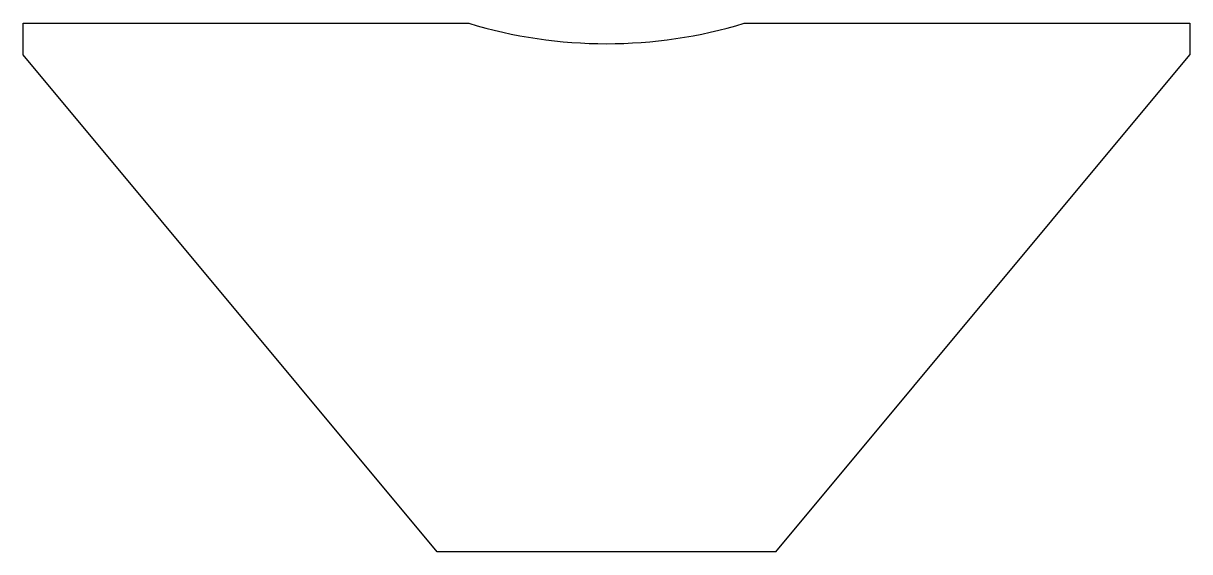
# Model space of a CAD drawing. Header units: millimetres. Extents: x 248 to 1023, y -281 to 70.
import ezdxf

# ---------------------------------------------------------------- set-up
doc = ezdxf.new("R2010")
doc.units = ezdxf.units.MM

msp = doc.modelspace()

# ---------------------------------------------------------------- linework, layer by layer
for p, q in [((522.5, -280.99), (247.51, 49.01)), ((747.51, -280.99), (1022.51, 49.01))]:
    msp.add_line(p, q)
for points in [[(247.51, 49.01), (247.51, 70.01), (543.5, 70.01)], [(726.51, 70.01), (1022.51, 70.01), (1022.51, 49.01)], [(747.51, -280.99), (522.5, -280.99)]]:
    msp.add_lwpolyline(points)
msp.add_arc((635.01, 372.47), 316, 253.16724, 286.83276)

doc.saveas('drawing.dxf')
